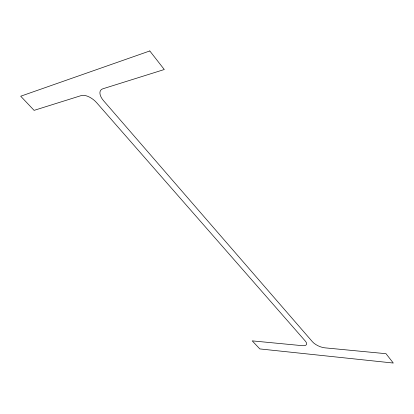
<?xml version="1.0" encoding="UTF-8"?>
<svg xmlns="http://www.w3.org/2000/svg" width="414" height="414" viewBox="0 0 414 414"><rect width="100%" height="100%" fill="white"/><g stroke="black" fill="none" stroke-linecap="round" stroke-linejoin="round"><path stroke-width="0.62" d="M149.801 50.958L20.7 96.214L34.093 110.367L81.263 95.572A12.813 6.433 38.4 0 1 96.679 102.734L305.325 341.095A9.543 3.788 25.5 0 1 302.51 345.695L252.224 340.872L259.842 348.924L393.3 363.042L386.008 353.696L324.804 347.832A9.864 3.99 24.7 0 1 312.415 341.731L103.562 100.716A13.243 6.966 38.3 0 1 102.832 88.803L164.286 69.526L149.801 50.958"/></g></svg>
